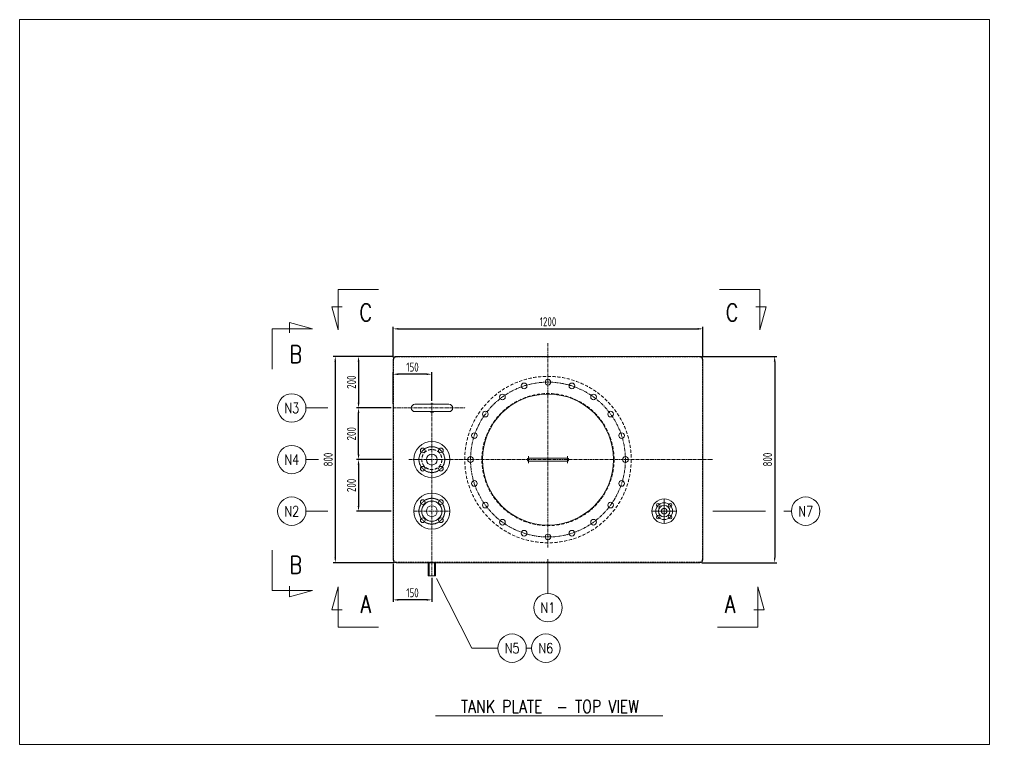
# Model space of a CAD drawing. Header units: millimetres. Extents: x 12754 to 23359, y -5760 to -2631.
# Drawn here: x 12754 to 16513, y -5441 to -2631 of the extents above; entities that cross this region are included whole.
import ezdxf
from ezdxf.enums import TextEntityAlignment as Align

# ---------------------------------------------------------------- set-up
doc = ezdxf.new("R2010")
doc.units = ezdxf.units.MM
doc.header["$LTSCALE"] = 10
for name, pattern in [('CENTER', [2, 1.25, -0.25, 0.25, -0.25]), ('DASHDOT', [25.4, 12.7, -6.35, 0, -6.35]), ('HIDDEN', [0.375, 0.25, -0.125]), ('HIDDEN2', [0.1875, 0.125, -0.0625])]:
    doc.linetypes.add(name, pattern=pattern)
doc.layers.get('0').update_dxf_attribs({"linetype": 'CONTINUOUS', "lineweight": 0})
doc.layers.get('DEFPOINTS').update_dxf_attribs({"linetype": 'CONTINUOUS', "lineweight": 0})
for name, color, linetype, lineweight in [('Ivanjktp10', 8, 'HIDDEN', 0), ('Ivanjktp12', 7, 'CONTINUOUS', 0), ('Ivanjktp3', 3, 'CONTINUOUS', 0), ('Ivanjktp6', 8, 'CENTER', 0)]:
    doc.layers.add(name, color=color, linetype=linetype, lineweight=lineweight)
doc.layers.add('Ivanjktp4', color=1, linetype='CONTINUOUS', lineweight=0, plot=False)
doc.styles.add('client', font='romans.shx', dxfattribs={"width": 0.8, "height": 3.5})
doc.styles.add('DIM', font='romans', dxfattribs={"height": 2.5})
doc.styles.get("Standard").update_dxf_attribs({"font": 'ISOCP.SHX', "width": 0.8})
doc.dimstyles.new('GEN-ISO - 20', dxfattribs={"dimscale": 10, "dimtxt": 3.5, "dimasz": 2, "dimexe": 0.8, "dimexo": 0.8, "dimgap": 1, "dimtad": 1, "dimdec": 0, "dimdsep": 46, "dimtxsty": 'Standard', "dimcen": 0, "dimclrd": 8, "dimclre": 8, "dimclrt": 2, "dimadec": 0, "dimazin": 0, "dimtp": 0.1, "dimtm": 0.1, "dimtfac": 0.71, "dimtdec": 0, "dimtmove": 0, "dimatfit": 3, "dimfxl": 10, "dimtfill": 1, "dimtzin": 0, "dimarcsym": 1})
doc.dimstyles.new('GEN-ISO - 20$0', dxfattribs={"dimscale": 10, "dimtxt": 3.5, "dimasz": 2, "dimexe": 0.8, "dimexo": 0.8, "dimgap": 1, "dimtad": 1, "dimdec": 0, "dimdsep": 46, "dimtxsty": 'Standard', "dimcen": 0, "dimclrd": 8, "dimclre": 8, "dimclrt": 2, "dimadec": 0, "dimazin": 0, "dimtp": 0.1, "dimtm": 0.1, "dimtfac": 0.71, "dimtdec": 0, "dimtmove": 0, "dimatfit": 3, "dimfxl": 1, "dimtfill": 1, "dimtzin": 0, "dimarcsym": 1})

# ---------------------------------------------------------------- blocks, each defined once
blk = doc.blocks.new('*D15')
at = {"layer": 'DEFPOINTS', "color": 0, "transparency": 16777216}
for p in [(15402.1, -3830.1), (14202.1, -3947.5), (15402.1, -3947.5)]:
    blk.add_point(p, dxfattribs=at)
at = {"layer": 'Ivanjktp3', "color": 3, "linetype": 'ByBlock', "lineweight": -2, "transparency": 16777216}
for p, q in [((14202.1, -3939.5), (14202.1, -3822.1)), ((14222.1, -3830.1), (15382.1, -3830.1)), ((15402.1, -3939.5), (15402.1, -3822.1))]:
    blk.add_line(p, q, dxfattribs=at)
at = {"layer": 'Ivanjktp3', "color": 3, "transparency": 16777216}
for points in [[(14222.1, -3826.8), (14222.1, -3833.4), (14202.1, -3830.1)], [(15382.1, -3826.8), (15382.1, -3833.4), (15402.1, -3830.1)]]:
    blk.add_solid(points, dxfattribs=at)
at = {"layer": 'Ivanjktp3', "color": 2, "transparency": 16777216, "insert": (14802.1, -3802.6), "char_height": 35, "attachment_point": 5, "bg_fill": 3, "box_fill_scale": 1.1, "bg_fill_color": 256, "bg_fill_true_color": 13158600, "bg_fill_transparency": 0}
blk.add_mtext('1200', dxfattribs=at)
blk = doc.blocks.new('*D16')
at = {"layer": 'DEFPOINTS', "color": 0, "transparency": 16777216}
for p in [(14193.2, -3936.8), (13977.9, -4736.8), (14214, -4736.8)]:
    blk.add_point(p, dxfattribs=at)
at = {"layer": 'Ivanjktp3', "color": 3, "linetype": 'ByBlock', "lineweight": -2, "transparency": 16777216}
for p, q in [((14185.2, -3936.8), (13969.9, -3936.8)), ((13977.9, -3956.8), (13977.9, -4716.8)), ((14206, -4736.8), (13969.9, -4736.8))]:
    blk.add_line(p, q, dxfattribs=at)
at = {"layer": 'Ivanjktp3', "color": 3, "transparency": 16777216}
for points in [[(13974.6, -3956.8), (13981.3, -3956.8), (13977.9, -3936.8)], [(13974.6, -4716.8), (13981.3, -4716.8), (13977.9, -4736.8)]]:
    blk.add_solid(points, dxfattribs=at)
at = {"layer": 'Ivanjktp3', "color": 2, "transparency": 16777216, "insert": (13950.4, -4336.8), "char_height": 35, "attachment_point": 5, "rotation": 90, "bg_fill": 3, "box_fill_scale": 1.1, "bg_fill_color": 256, "bg_fill_true_color": 13158600, "bg_fill_transparency": 0}
blk.add_mtext('800', dxfattribs=at)
blk = doc.blocks.new('nzno')
blk.add_circle((0, 0), 5.5)
at = {"color": 2, "style": 'DIM', "width": 0.8}
blk.add_attdef('NOZZLE', text='', height=4, dxfattribs=at).set_placement((0, 0), align=Align.MIDDLE)
blk = doc.blocks.new('*D25')
at = {"layer": 'DEFPOINTS', "color": 0, "transparency": 16777216}
for p in [(14202, -4006), (14202, -4128.6), (14352, -4116.6)]:
    blk.add_point(p, dxfattribs=at)
at = {"layer": 'Ivanjktp3', "color": 3, "linetype": 'ByBlock', "lineweight": -2, "transparency": 16777216}
for p, q in [((14202, -4120.6), (14202, -3998)), ((14332, -4006), (14222, -4006)), ((14352, -4108.6), (14352, -3998))]:
    blk.add_line(p, q, dxfattribs=at)
at = {"layer": 'Ivanjktp3', "color": 3, "transparency": 16777216}
for points in [[(14222, -4002.7), (14222, -4009.3), (14202, -4006)], [(14332, -4002.7), (14332, -4009.3), (14352, -4006)]]:
    blk.add_solid(points, dxfattribs=at)
at = {"layer": 'Ivanjktp3', "color": 2, "transparency": 16777216, "insert": (14277, -3978.5), "char_height": 35, "attachment_point": 5, "bg_fill": 3, "box_fill_scale": 1.1, "bg_fill_color": 256, "bg_fill_true_color": 13158600, "bg_fill_transparency": 0}
blk.add_mtext('150', dxfattribs=at)
blk = doc.blocks.new('*D26')
at = {"layer": 'DEFPOINTS', "color": 0, "transparency": 16777216}
for p in [(14203.5, -4336.8), (14068, -4536.8), (14202, -4536.8)]:
    blk.add_point(p, dxfattribs=at)
at = {"layer": 'Ivanjktp3', "color": 3, "linetype": 'ByBlock', "lineweight": -2, "transparency": 16777216}
for p, q in [((14195.5, -4336.8), (14060, -4336.8)), ((14068, -4356.8), (14068, -4516.8)), ((14194, -4536.8), (14060, -4536.8))]:
    blk.add_line(p, q, dxfattribs=at)
at = {"layer": 'Ivanjktp3', "color": 3, "transparency": 16777216}
for points in [[(14064.7, -4356.8), (14071.4, -4356.8), (14068, -4336.8)], [(14064.7, -4516.8), (14071.4, -4516.8), (14068, -4536.8)]]:
    blk.add_solid(points, dxfattribs=at)
at = {"layer": 'Ivanjktp3', "color": 2, "transparency": 16777216, "insert": (14040.5, -4436.8), "char_height": 35, "attachment_point": 5, "rotation": 90, "bg_fill": 3, "box_fill_scale": 1.1, "bg_fill_color": 256, "bg_fill_true_color": 13158600, "bg_fill_transparency": 0}
blk.add_mtext('200', dxfattribs=at)
blk = doc.blocks.new('*D57')
at = {"layer": 'DEFPOINTS', "color": 0, "transparency": 16777216}
for p in [(14202, -4732.8), (14352, -4786.8), (14202, -4880.5)]:
    blk.add_point(p, dxfattribs=at)
at = {"layer": 'Ivanjktp3', "color": 3, "linetype": 'ByBlock', "lineweight": -2, "transparency": 16777216}
for p, q in [((14202, -4740.8), (14202, -4888.5)), ((14352, -4794.8), (14352, -4888.5)), ((14332, -4880.5), (14222, -4880.5))]:
    blk.add_line(p, q, dxfattribs=at)
at = {"layer": 'Ivanjktp3', "color": 3, "transparency": 16777216}
for points in [[(14222, -4877.2), (14222, -4883.8), (14202, -4880.5)], [(14332, -4877.2), (14332, -4883.8), (14352, -4880.5)]]:
    blk.add_solid(points, dxfattribs=at)
at = {"layer": 'Ivanjktp3', "color": 2, "transparency": 16777216, "insert": (14277, -4853), "char_height": 35, "attachment_point": 5, "bg_fill": 3, "box_fill_scale": 1.1, "bg_fill_color": 256, "bg_fill_true_color": 13158600, "bg_fill_transparency": 0}
blk.add_mtext('150', dxfattribs=at)
blk = doc.blocks.new('*D62')
at = {"layer": 'DEFPOINTS', "color": 0, "transparency": 16777216}
for p in [(14068, -4136.8), (14202.2, -4136.8), (14203.5, -4336.8)]:
    blk.add_point(p, dxfattribs=at)
at = {"layer": 'Ivanjktp3', "color": 3, "linetype": 'ByBlock', "lineweight": -2, "transparency": 16777216}
for p, q in [((14194.2, -4136.8), (14060, -4136.8)), ((14068, -4316.8), (14068, -4156.8)), ((14195.5, -4336.8), (14060, -4336.8))]:
    blk.add_line(p, q, dxfattribs=at)
at = {"layer": 'Ivanjktp3', "color": 3, "transparency": 16777216}
for points in [[(14064.7, -4156.8), (14071.4, -4156.8), (14068, -4136.8)], [(14064.7, -4316.8), (14071.4, -4316.8), (14068, -4336.8)]]:
    blk.add_solid(points, dxfattribs=at)
at = {"layer": 'Ivanjktp3', "color": 2, "transparency": 16777216, "insert": (14040.5, -4236.8), "char_height": 35, "attachment_point": 5, "rotation": 90, "bg_fill": 3, "box_fill_scale": 1.1, "bg_fill_color": 256, "bg_fill_true_color": 13158600, "bg_fill_transparency": 0}
blk.add_mtext('200', dxfattribs=at)
blk = doc.blocks.new('*D63')
at = {"layer": 'DEFPOINTS', "color": 0, "transparency": 16777216}
for p in [(14211.5, -3936.8), (14068, -4136.8), (14202.2, -4136.8)]:
    blk.add_point(p, dxfattribs=at)
at = {"layer": 'Ivanjktp3', "color": 3, "linetype": 'ByBlock', "lineweight": -2, "transparency": 16777216}
for p, q in [((14203.5, -3936.8), (14060, -3936.8)), ((14068, -3956.8), (14068, -4116.8)), ((14194.2, -4136.8), (14060, -4136.8))]:
    blk.add_line(p, q, dxfattribs=at)
at = {"layer": 'Ivanjktp3', "color": 3, "transparency": 16777216}
for points in [[(14064.7, -3956.8), (14071.4, -3956.8), (14068, -3936.8)], [(14064.7, -4116.8), (14071.4, -4116.8), (14068, -4136.8)]]:
    blk.add_solid(points, dxfattribs=at)
at = {"layer": 'Ivanjktp3', "color": 2, "transparency": 16777216, "insert": (14040.5, -4036.8), "char_height": 35, "attachment_point": 5, "rotation": 90, "bg_fill": 3, "box_fill_scale": 1.1, "bg_fill_color": 256, "bg_fill_true_color": 13158600, "bg_fill_transparency": 0}
blk.add_mtext('200', dxfattribs=at)
blk = doc.blocks.new('*D97')
at = {"layer": 'DEFPOINTS', "color": 0, "transparency": 16777216}
for p in [(15390.1, -3936.8), (15390.1, -4736.8), (15680.3, -4736.8)]:
    blk.add_point(p, dxfattribs=at)
at = {"layer": 'Ivanjktp3', "color": 3, "linetype": 'ByBlock', "lineweight": -2, "transparency": 16777216}
for p, q in [((15398.1, -3936.8), (15688.3, -3936.8)), ((15680.3, -3956.8), (15680.3, -4716.8)), ((15398.1, -4736.8), (15688.3, -4736.8))]:
    blk.add_line(p, q, dxfattribs=at)
at = {"layer": 'Ivanjktp3', "color": 3, "transparency": 16777216}
for points in [[(15677, -3956.8), (15683.6, -3956.8), (15680.3, -3936.8)], [(15677, -4716.8), (15683.6, -4716.8), (15680.3, -4736.8)]]:
    blk.add_solid(points, dxfattribs=at)
at = {"layer": 'Ivanjktp3', "color": 2, "transparency": 16777216, "insert": (15652.8, -4336.8), "char_height": 35, "attachment_point": 5, "rotation": 90, "bg_fill": 3, "box_fill_scale": 1.1, "bg_fill_color": 256, "bg_fill_true_color": 13158600, "bg_fill_transparency": 0}
blk.add_mtext('800', dxfattribs=at)

msp = doc.modelspace()

# ---------------------------------------------------------------- linework, layer by layer
for p, q in [((14145, -3678.1), (13988.8, -3678.1)), ((13988.8, -3678.1), (13988.8, -3834.3)), ((15466.5, -3678.1), (15622.8, -3678.1)), ((15622.8, -3678.1), (15622.8, -3834.3)), ((13988.8, -3834.3), (13964, -3745)), ((13964, -3745), (14004.8, -3745)), ((15606.7, -3745), (15647.5, -3745)), ((15622.8, -3834.3), (15647.5, -3745)), ((13733.4, -3986), (13733.4, -3829.7)), ((13733.4, -3829.7), (13889.6, -3829.7)), ((13889.6, -3829.7), (13800.3, -3805)), ((13800.3, -3805), (13800.3, -3845.7)), ((13733.4, -4687.5), (13733.4, -4843.8)), ((14802, -4855.5), (14802, -4722.7)), ((13733.4, -4843.8), (13889.6, -4843.8)), ((13800.3, -4868.5), (13800.3, -4827.8)), ((13889.6, -4843.8), (13800.3, -4868.5)), ((13988.8, -4829.8), (13964, -4919.1)), ((13988.8, -4986), (13988.8, -4829.8)), ((15615.3, -4986), (15615.3, -4829.8)), ((15615.3, -4829.8), (15640, -4919.1)), ((13964, -4919.1), (14004.8, -4919.1)), ((15640, -4919.1), (15599.2, -4919.1)), ((14145, -4986), (13988.8, -4986)), ((15459, -4986), (15615.3, -4986)), ((14608, -5067.7), (14506.9, -5067.7)), ((14738.7, -5067.7), (14718, -5067.7)), ((14366.1, -5330), (15247.4, -5330))]:
    msp.add_line(p, q)
at = {"color": 4}
for p, q in [((14214, -3936.8), (15390.1, -3936.8)), ((14202, -3948.8), (14202, -4724.8)), ((15402.1, -3948.8), (15402.1, -4676.5)), ((14286.5, -4122.5), (14418.5, -4122.5)), ((14286.5, -4151), (14418.5, -4151)), ((14877, -4330.8), (14727, -4330.8)), ((14877, -4342.8), (14727, -4342.8)), ((15390.1, -4736.8), (14214, -4736.8))]:
    msp.add_line(p, q, dxfattribs=at)
at = {"color": 8, "linetype": 'HIDDEN2', "ltscale": 5}
for p, q in [((14214, -3938.8), (15390.1, -3938.8)), ((14204, -3948.8), (14204, -4724.8)), ((15400.1, -3948.8), (15400.1, -4724.8)), ((15390.1, -4734.8), (14214, -4734.8))]:
    msp.add_line(p, q, dxfattribs=at)
at = {"color": 8}
for p, q in [((14727, -4351.2), (14727, -4323.2)), ((14877, -4351.2), (14877, -4323.2))]:
    msp.add_line(p, q, dxfattribs=at)
at = {"color": 7, "linetype": 'Continuous'}
msp.add_line((15715.7, -4536.8), (15745.5, -4536.8), dxfattribs=at)
at = {"color": 8, "linetype": 'HIDDEN', "ltscale": 5}
for centre, radius in [((14802, -4336.8), 322.5), ((14802, -4336.8), 256), ((14352, -4336.8), 39)]:
    msp.add_circle(centre, radius, dxfattribs=at)
for centre in [(14709.3, -4051.4), (14802, -4036.8), (14894.7, -4051.4), (14625.7, -4094.1), (14978.4, -4094.1), (14559.3, -4160.4), (15044.7, -4160.4), (14516.7, -4244.1), (15087.3, -4244.1), (14502, -4336.8), (15102, -4336.8), (14516.7, -4429.5), (15087.3, -4429.5), (14559.3, -4513.1), (15044.7, -4513.1), (14625.7, -4579.5), (14978.4, -4579.5), (14709.3, -4622.1), (14894.7, -4622.1), (14802, -4636.8)]:
    msp.add_circle(centre, 11)
at = {"color": 4}
for centre, radius in [((14802, -4336.8), 254), ((14352, -4336.8), 70), ((14352, -4336.8), 21.2), ((14352, -4536.8), 70), ((14352, -4536.8), 39), ((14352, -4536.8), 21.2)]:
    msp.add_circle(centre, radius, dxfattribs=at)
at = {"linetype": 'Continuous'}
for centre in [(14316.6, -4301.4), (14387.3, -4301.4), (14316.6, -4372.1), (14387.3, -4372.1), (14316.6, -4501.4), (14387.3, -4501.4), (14316.6, -4572.1), (14387.3, -4572.1)]:
    msp.add_circle(centre, 9, dxfattribs=at)
at = {"color": 252, "linetype": 'Continuous'}
for centre, radius in [((15252.1, -4536.8), 47.5), ((15229.1, -4513.8), 7), ((15275, -4513.8), 7), ((15252.1, -4536.8), 22.5), ((15229.1, -4559.7), 7), ((15275, -4559.7), 7)]:
    msp.add_circle(centre, radius, dxfattribs=at)
at = {"color": 4}
for centre, radius, start, end in [((14214, -3948.8), 12, 90, 180), ((15390.1, -3948.8), 12, 0, 90), ((14286.5, -4136.8), 14.2, 90, 270), ((14352.5, -4136.8), 16.9, 57.7467, 122.2533), ((14418.5, -4136.8), 14.2, 270, 90), ((14352.5, -4136.8), 16.9, 237.7467, 302.2533), ((14727, -4336.8), 6, 90, 270), ((14877, -4336.8), 6, 270, 90), ((14214, -4724.8), 12, 180, 270), ((15390.1, -4724.8), 12, 270, 0)]:
    msp.add_arc(centre, radius, start, end, dxfattribs=at)
at = {"color": 8, "linetype": 'HIDDEN2', "ltscale": 5}
for centre, start, end in [((14214, -3948.8), 90, 180), ((15390.1, -3948.8), 0, 90), ((14214, -4724.8), 180, 270), ((15390.1, -4724.8), 270, 0)]:
    msp.add_arc(centre, 10, start, end, dxfattribs=at)
at = {"layer": 'Ivanjktp10'}
for centre in [(14352, -4336.8), (14352, -4536.8)]:
    msp.add_circle(centre, 50, dxfattribs=at)
at = {"layer": 'Ivanjktp10', "color": 252, "linetype": 'Continuous'}
for radius in [32.5, 10.6]:
    msp.add_circle((15252.1, -4536.8), radius, dxfattribs=at)
at = {"layer": 'Ivanjktp4'}
msp.add_lwpolyline([(12754.1, -2630.8), (16513, -2630.8), (16513, -5441.4), (12754.1, -5441.4)], close=True, dxfattribs=at)
at = {"layer": 'Ivanjktp6', "color": 8}
for p, q in [((14352, -4786.8), (14352, -4116.6)), ((14262.4, -4336.8), (15442.1, -4336.8))]:
    msp.add_line(p, q, dxfattribs=at)
at = {"layer": 'Ivanjktp6'}
for p, q in [((14352, -4406.8), (14352, -4266.7)), ((14282, -4336.8), (14422, -4336.8)), ((14352, -4606.8), (14352, -4466.7)), ((14282, -4536.8), (14422, -4536.8))]:
    msp.add_line(p, q, dxfattribs=at)
at = {"layer": 'Ivanjktp6', "color": 252, "linetype": 'Continuous'}
for p, q in [((15252.1, -4584.3), (15252.1, -4489.3)), ((15204.6, -4536.8), (15299.6, -4536.8))]:
    msp.add_line(p, q, dxfattribs=at)
at = {"layer": 'Ivanjktp6'}
msp.add_circle((14802, -4336.8), 300, dxfattribs=at)

# ---------------------------------------------------------------- block references
ref = msp.add_blockref('nzno', (13809.4, -4136.8), dxfattribs=dict(xscale=-10, yscale=10, zscale=10, rotation=180))
ref.add_attrib('NOZZLE', 'N3', dxfattribs={"color": 2, "height": 40, "style": 'DIM', "width": 0.8}).set_placement((13809.4, -4136.8), align=Align.MIDDLE)
at = {"xscale": 10, "yscale": 10, "zscale": 10}
for p, values in [((13809.4, -4336.8), {'NOZZLE': 'N4'}), ((13809.4, -4536.8), {'NOZZLE': 'N2'}), ((14802, -4910.5), {'NOZZLE': 'N1'}), ((14663, -5067.7), {'NOZZLE': 'N5'}), ((14793.7, -5067.7), {'NOZZLE': 'N6'})]:
    msp.add_blockref('nzno', p, dxfattribs=at).add_auto_attribs(values)
ref = msp.add_blockref('nzno', (15800.5, -4536.8), dxfattribs=dict(xscale=-10, yscale=10, zscale=10, rotation=180))
ref.add_attrib('NOZZLE', 'N7', dxfattribs={"color": 2, "height": 40, "style": 'DIM', "width": 0.8}).set_placement((15800.5, -4536.8), align=Align.MIDDLE)

# ---------------------------------------------------------------- texts
at = {"color": 230, "linetype": 'DASHDOT', "ltscale": 0.25, "style": 'client', "width": 0.8}
for s, p in [('C', (14096.2, -3800.7)), ('C', (15515.4, -3800.7)), ('B', (13825.1, -3962.3)), ('B', (13825.1, -4778.7)), ('A', (14096.2, -4930.9)), ('A', (15507.9, -4930.9))]:
    msp.add_text(s, height=67.5, dxfattribs=at).set_placement(p, align=Align.CENTER)
at = {"color": 7, "linetype": 'DASHDOT', "ltscale": 0.25, "style": 'client', "width": 0.8}
msp.add_text('TANK PLATE  - TOP VIEW', height=50, dxfattribs=at).set_placement((14809.3, -5318.7), align=Align.CENTER)

# ---------------------------------------------------------------- next in the draw order: dimensions: what is measured, and where the dimension line sits
at = {"layer": 'Ivanjktp3'}
dim = msp.add_linear_dim(base=(15402.1, -3830.1), p1=(14202.1, -3947.5), p2=(15402.1, -3947.5), dimstyle='GEN-ISO - 20', override={"dimclrd": 3, "dimclre": 3}, dxfattribs=at)
dim.commit()
dim.dimension.update_dxf_attribs({"geometry": '*D15', "text_midpoint": (14802.1, -3802.6)})

# ---------------------------------------------------------------- next in the draw order: linework, layer by layer
at = {"layer": 'Ivanjktp6', "color": 8}
msp.add_line((14802, -4677.9), (14802, -3885.1), dxfattribs=at)

# ---------------------------------------------------------------- next in the draw order: dimensions: what is measured, and where the dimension line sits
at = {"layer": 'Ivanjktp3'}
for base, p1, p2, angle, picture, middle in [((13977.9, -4736.8), (14193.2, -3936.8), (14214, -4736.8), 270, '*D16', (13950.4, -4336.8)), ((15680.3, -4736.8), (15390.1, -3936.8), (15390.1, -4736.8), 90, '*D97', (15652.8, -4336.8))]:
    dim = msp.add_linear_dim(base=base, p1=p1, p2=p2, angle=angle, dimstyle='GEN-ISO - 20$0', override={"dimclrd": 3, "dimclre": 3, "dimfxl": 10}, dxfattribs=at)
    dim.commit()
    dim.dimension.update_dxf_attribs({"geometry": picture, "text_midpoint": middle})

# ---------------------------------------------------------------- next in the draw order: linework, layer by layer
at = {"color": 7, "linetype": 'Continuous'}
msp.add_line((15644.9, -4536.8), (15440.6, -4536.8), dxfattribs=at)
at = {"layer": 'Ivanjktp10'}
for p, q in [((15402.1, -4676.5), (15400.1, -4676.5)), ((15402.1, -4676.5), (15402.1, -4724.8)), ((15402.1, -4724.8), (15400.1, -4724.8))]:
    msp.add_line(p, q, dxfattribs=at)
at = {"layer": 'Ivanjktp12', "color": 7, "linetype": 'Continuous'}
for p, q in [((13948.8, -4136.8), (13864.4, -4136.8)), ((13912.7, -4336.8), (13864.4, -4336.8)), ((13948.8, -4536.8), (13864.4, -4536.8))]:
    msp.add_line(p, q, dxfattribs=at)

# ---------------------------------------------------------------- next in the draw order: dimensions: what is measured, and where the dimension line sits
at = {"layer": 'Ivanjktp3'}
for base, p1, p2, angle, picture, middle in [((14202, -4006), (14352, -4116.6), (14202, -4128.6), 180, '*D25', (14277, -3978.5)), ((14068, -4536.8), (14203.5, -4336.8), (14202, -4536.8), 270, '*D26', (14040.5, -4436.8))]:
    dim = msp.add_linear_dim(base=base, p1=p1, p2=p2, angle=angle, dimstyle='GEN-ISO - 20$0', override={"dimclrd": 3, "dimclre": 3, "dimfxl": 10}, dxfattribs=at)
    dim.commit()
    dim.dimension.update_dxf_attribs({"geometry": picture, "text_midpoint": middle})
dim = msp.add_linear_dim(base=(14202, -4880.5), p1=(14352, -4786.8), p2=(14202, -4732.8), dimstyle='GEN-ISO - 20$0', override={"dimclrd": 3, "dimclre": 3, "dimfxl": 10}, dxfattribs=at)
dim.commit()
dim.dimension.update_dxf_attribs({"geometry": '*D57', "text_midpoint": (14277, -4853)})

# ---------------------------------------------------------------- next in the draw order: linework, layer by layer
at = {"color": 4}
for p, q in [((14338.1, -4736.8), (14338.1, -4786.8)), ((14365.8, -4736.8), (14365.8, -4786.8))]:
    msp.add_line(p, q, dxfattribs=at)
msp.add_line((14506.9, -5067.7), (14369.6, -4797.1))
at = {"layer": 'Ivanjktp10'}
for p, q in [((14338.1, -4736.8), (14338.1, -4734.8)), ((14341.1, -4736.8), (14341.1, -4734.8)), ((14362.8, -4736.8), (14362.8, -4734.8)), ((14365.8, -4736.8), (14365.8, -4734.8)), ((14365.8, -4736.8), (14338.1, -4736.8)), ((14341.1, -4736.8), (14341.1, -4786.8)), ((14362.8, -4736.8), (14362.8, -4786.8)), ((14365.8, -4786.8), (14338.1, -4786.8))]:
    msp.add_line(p, q, dxfattribs=at)
at = {"layer": 'Ivanjktp6'}
msp.add_line((14202.2, -4136.8), (14482.3, -4136.8), dxfattribs=at)

# ---------------------------------------------------------------- next in the draw order: dimensions: what is measured, and where the dimension line sits
at = {"layer": 'Ivanjktp3'}
dim = msp.add_linear_dim(base=(14068, -4136.8), p1=(14203.5, -4336.8), p2=(14202.2, -4136.8), angle=90, dimstyle='GEN-ISO - 20$0', override={"dimclrd": 3, "dimclre": 3, "dimfxl": 10}, dxfattribs=at)
dim.commit()
dim.dimension.update_dxf_attribs({"geometry": '*D62', "text_midpoint": (14040.5, -4236.8)})

# ---------------------------------------------------------------- next in the draw order: dimensions: what is measured, and where the dimension line sits
dim = msp.add_linear_dim(base=(14068, -4136.8), p1=(14211.5, -3936.8), p2=(14202.2, -4136.8), angle=270, dimstyle='GEN-ISO - 20$0', override={"dimclrd": 3, "dimclre": 3, "dimfxl": 10}, dxfattribs=at)
dim.commit()
dim.dimension.update_dxf_attribs({"geometry": '*D63', "text_midpoint": (14040.5, -4036.8)})

doc.saveas('drawing.dxf')
